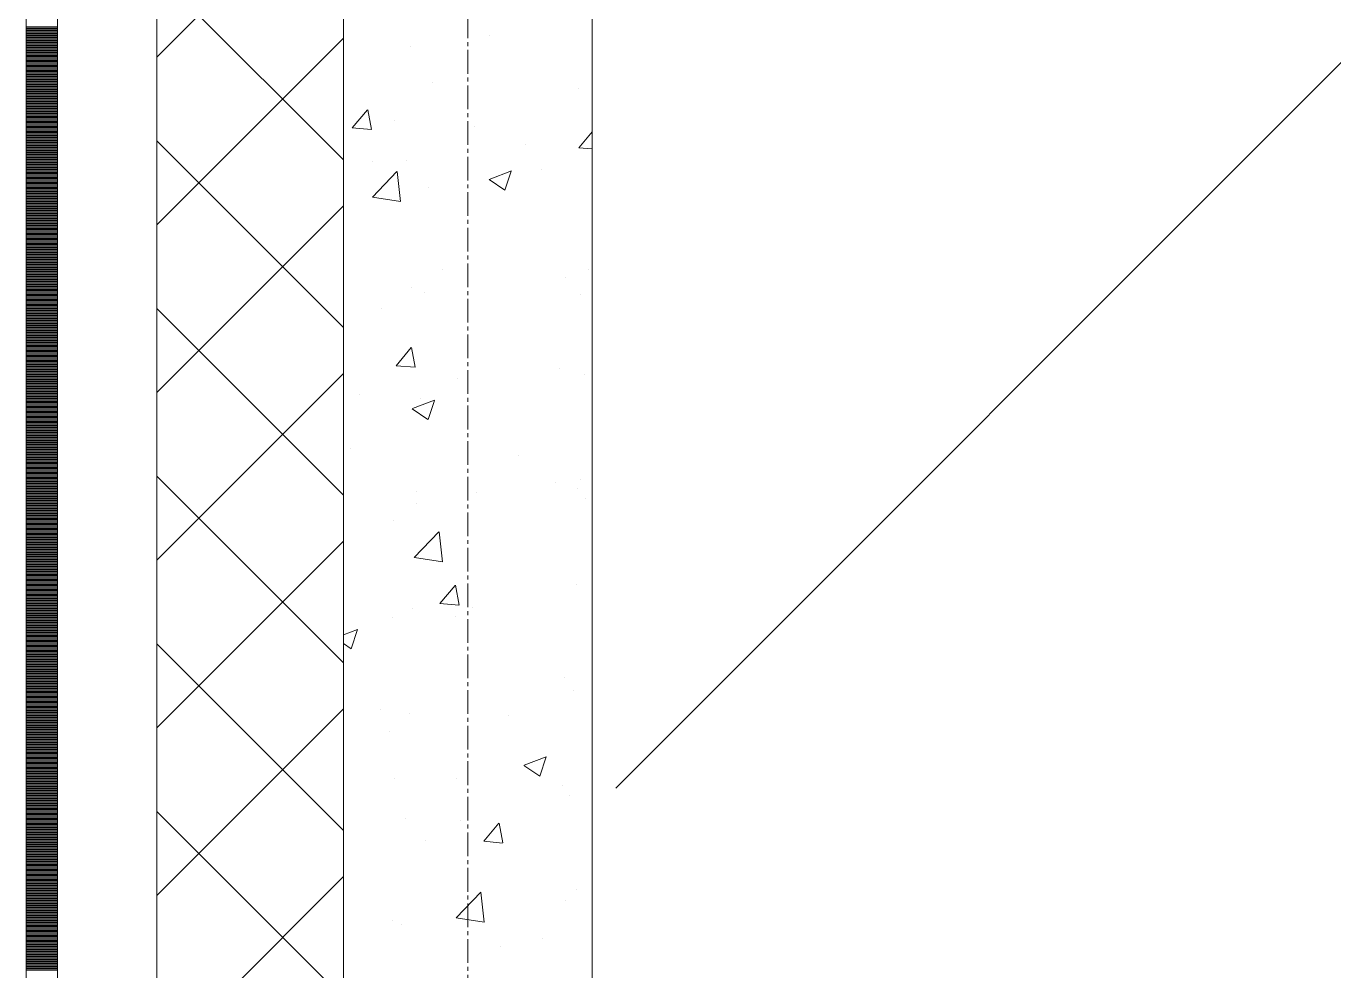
# Model space of a CAD drawing. Header units: millimetres. Extents: x 538266 to 1167394, y 114608 to 637157.
# Drawn here: x 828883 to 829934, y 182631 to 183390 of the extents above; entities that cross this region are included whole.
import ezdxf
from ezdxf.enums import TextEntityAlignment as Align

# ---------------------------------------------------------------- set-up
doc = ezdxf.new("R2010")
doc.units = ezdxf.units.MM
doc.linetypes.add('CENTER2', pattern=[28.575, 19.05, -3.175, 3.175, -3.175])
doc.linetypes.add('DASHED', pattern=[19.05, 12.7, -6.35])
doc.layers.get('Defpoints').update_dxf_attribs({"color": 140})
doc.layers.add('АР_Делит', color=120, linetype='Continuous', lineweight=0, plot=False)
for name, color, linetype, lineweight in [('АР_Стены ПЕНОблок', 52, 'Continuous', 20), ('АР_Тонкая', 254, 'Continuous', 5), ('АР_Утеплитель', 31, 'Continuous', 0), ('АР_Штриховка', 8, 'Continuous', 0)]:
    doc.layers.add(name, color=color, linetype=linetype, lineweight=lineweight)
doc.layers.add('РД_Оси_100', color=7, linetype='Continuous', lineweight=0, true_color=0x525252)
doc.layers.add('ФВ-5', color=7, linetype='Continuous')
doc.styles.add('style1', font='ARIALN.TTF')

# ---------------------------------------------------------------- blocks, each defined once
blk = doc.blocks.new('2_этаж')
at = {"layer": 'АР_Стены ПЕНОблок', "color": 18, "linetype": 'Continuous', "lineweight": 20, "true_color": 0x000000}
for p, q in [((672773.6, 213213.2), (672773.6, 137013.2)), ((672973.6, 137013.2), (672973.6, 213213.2))]:
    blk.add_line(p, q, dxfattribs=at)
at = {"layer": 'АР_Тонкая', "color": 18, "linetype": 'Continuous', "lineweight": 5, "true_color": 0x000000}
for p, q in [((672518.6, 213213.2), (672518.6, 137013.2)), ((672543.6, 213213.2), (672543.6, 137013.2)), ((672543.6, 137013.2), (672543.6, 213213.2)), ((672623.6, 137013.2), (672623.6, 213213.2))]:
    blk.add_line(p, q, dxfattribs=at)
at = {"layer": 'АР_Утеплитель', "color": 18, "linetype": 'Continuous', "lineweight": 0, "true_color": 0x000000}
for p, q in [((672623.6, 213213.2), (672623.6, 137013.2)), ((672773.6, 137013.2), (672773.6, 213213.2))]:
    blk.add_line(p, q, dxfattribs=at)
at = {"layer": 'АР_Штриховка', "color": 18, "linetype": 'Continuous', "lineweight": 0, "true_color": 0x000000}
for p, q in [((672623.6, 183365.6), (672773.6, 183515.6)), ((672773.6, 183283), (672623.6, 183433)), ((672518.6, 183390), (672543.6, 183390)), ((672518.6, 183389), (672543.6, 183389)), ((672518.6, 183388), (672543.6, 183388)), ((672518.6, 183387), (672543.6, 183387)), ((672518.6, 183386), (672543.6, 183386)), ((672518.6, 183385), (672543.6, 183385)), ((672518.6, 183384), (672543.6, 183384)), ((672518.6, 183383), (672543.6, 183383)), ((672518.6, 183382), (672543.6, 183382)), ((672890.9, 183382.6), (672890.9, 183382.6)), ((672518.6, 183381), (672543.6, 183381)), ((672518.6, 183380), (672543.6, 183380)), ((672518.6, 183379), (672543.6, 183379)), ((672518.6, 183378), (672543.6, 183378)), ((672518.6, 183377), (672543.6, 183377)), ((672518.6, 183376), (672543.6, 183376)), ((672518.6, 183375), (672543.6, 183375)), ((672518.6, 183374), (672543.6, 183374)), ((672518.6, 183373), (672543.6, 183373)), ((672518.6, 183372), (672543.6, 183372)), ((672623.6, 183230.9), (672773.6, 183380.9)), ((672827.3, 183374.2), (672827.3, 183374.2)), ((672518.6, 183371), (672543.6, 183371)), ((672518.6, 183370), (672543.6, 183370)), ((672518.6, 183369), (672543.6, 183369)), ((672518.6, 183368), (672543.6, 183368)), ((672518.6, 183367), (672543.6, 183367)), ((672518.6, 183366), (672543.6, 183366)), ((672518.6, 183365), (672543.6, 183365)), ((672518.6, 183364), (672543.6, 183364)), ((672518.6, 183363), (672543.6, 183363)), ((672518.6, 183362), (672543.6, 183362)), ((672518.6, 183361), (672543.6, 183361)), ((672518.6, 183360), (672543.6, 183360)), ((672518.6, 183359), (672543.6, 183359)), ((672518.6, 183358), (672543.6, 183358)), ((672518.6, 183357), (672543.6, 183357)), ((672518.6, 183356), (672543.6, 183356)), ((672518.6, 183355), (672543.6, 183355)), ((672518.6, 183354), (672543.6, 183354)), ((672518.6, 183353), (672543.6, 183353)), ((672518.6, 183352), (672543.6, 183352)), ((672518.6, 183351), (672543.6, 183351)), ((672518.6, 183350), (672543.6, 183350)), ((672518.6, 183349), (672543.6, 183349)), ((672518.6, 183348), (672543.6, 183348)), ((672518.6, 183347), (672543.6, 183347)), ((672518.6, 183346), (672543.6, 183346)), ((672518.6, 183345), (672543.6, 183345)), ((672518.6, 183344), (672543.6, 183344)), ((672518.6, 183343), (672543.6, 183343)), ((672518.6, 183342), (672543.6, 183342)), ((672518.6, 183341), (672543.6, 183341)), ((672518.6, 183340), (672543.6, 183340)), ((672844.8, 183345.4), (672844.8, 183345.4)), ((672962.7, 183340.4), (672962.7, 183340.4)), ((672518.6, 183339), (672543.6, 183339)), ((672518.6, 183338), (672543.6, 183338)), ((672518.6, 183337), (672543.6, 183337)), ((672518.6, 183336), (672543.6, 183336)), ((672518.6, 183335), (672543.6, 183335)), ((672518.6, 183334), (672543.6, 183334)), ((672518.6, 183333), (672543.6, 183333)), ((672518.6, 183332), (672543.6, 183332)), ((672518.6, 183331), (672543.6, 183331)), ((672518.6, 183330), (672543.6, 183330)), ((672518.6, 183329), (672543.6, 183329)), ((672518.6, 183328), (672543.6, 183328)), ((672518.6, 183327), (672543.6, 183327)), ((672518.6, 183326), (672543.6, 183326)), ((672518.6, 183325), (672543.6, 183325)), ((672518.6, 183324), (672543.6, 183324)), ((672518.6, 183323), (672543.6, 183323)), ((672518.6, 183322), (672543.6, 183322)), ((672518.6, 183321), (672543.6, 183321)), ((672518.6, 183320), (672543.6, 183320)), ((672518.6, 183319), (672543.6, 183319)), ((672780.6, 183308.8), (672792.9, 183323.3)), ((672796.1, 183307.5), (672793.1, 183323.4)), ((672518.6, 183318), (672543.6, 183318)), ((672518.6, 183317), (672543.6, 183317)), ((672518.6, 183316), (672543.6, 183316)), ((672518.6, 183315), (672543.6, 183315)), ((672518.6, 183314), (672543.6, 183314)), ((672518.6, 183313), (672543.6, 183313)), ((672518.6, 183312), (672543.6, 183312)), ((672518.6, 183311), (672543.6, 183311)), ((672518.6, 183310), (672543.6, 183310)), ((672518.6, 183309), (672543.6, 183309)), ((672780.6, 183308.7), (672795.8, 183307.4)), ((672814.5, 183314.9), (672814.5, 183314.9)), ((672878.9, 183309.8), (672878.9, 183309.8)), ((672518.6, 183308), (672543.6, 183308)), ((672518.6, 183307), (672543.6, 183307)), ((672518.6, 183306), (672543.6, 183306)), ((672518.6, 183305), (672543.6, 183305)), ((672518.6, 183304), (672543.6, 183304)), ((672518.6, 183303), (672543.6, 183303)), ((672518.6, 183302), (672543.6, 183302)), ((672518.6, 183301), (672543.6, 183301)), ((672518.6, 183300), (672543.6, 183300)), ((672518.6, 183299), (672543.6, 183299)), ((672518.6, 183298), (672543.6, 183298)), ((672773.6, 183148.3), (672623.6, 183298.3)), ((672962.8, 183292.8), (672973.6, 183305.6)), ((672518.6, 183297), (672543.6, 183297)), ((672518.6, 183296), (672543.6, 183296)), ((672518.6, 183295), (672543.6, 183295)), ((672518.6, 183294), (672543.6, 183294)), ((672518.6, 183293), (672543.6, 183293)), ((672518.6, 183292), (672543.6, 183292)), ((672518.6, 183291), (672543.6, 183291)), ((672518.6, 183290), (672543.6, 183290)), ((672518.6, 183289), (672543.6, 183289)), ((672518.6, 183288), (672543.6, 183288)), ((672920.3, 183295.1), (672920.3, 183295.1)), ((672962.8, 183292.8), (672973.6, 183291.9)), ((672518.6, 183287), (672543.6, 183287)), ((672518.6, 183286), (672543.6, 183286)), ((672518.6, 183285), (672543.6, 183285)), ((672518.6, 183284), (672543.6, 183284)), ((672518.6, 183283), (672543.6, 183283)), ((672518.6, 183282), (672543.6, 183282)), ((672518.6, 183281), (672543.6, 183281)), ((672518.6, 183280), (672543.6, 183280)), ((672518.6, 183279), (672543.6, 183279)), ((672518.6, 183278), (672543.6, 183278)), ((672518.6, 183277), (672543.6, 183277)), ((672796.8, 183281.4), (672796.8, 183281.4)), ((672824.1, 183282.4), (672824.1, 183282.4)), ((672518.6, 183276), (672543.6, 183276)), ((672518.6, 183275), (672543.6, 183275)), ((672518.6, 183274), (672543.6, 183274)), ((672518.6, 183273), (672543.6, 183273)), ((672518.6, 183272), (672543.6, 183272)), ((672518.6, 183271), (672543.6, 183271)), ((672518.6, 183270), (672543.6, 183270)), ((672518.6, 183269), (672543.6, 183269)), ((672518.6, 183268), (672543.6, 183268)), ((672518.6, 183267), (672543.6, 183267)), ((672796.8, 183253.1), (672816.6, 183273.8)), ((672819.5, 183249.7), (672816.7, 183273.8)), ((672890.7, 183267.2), (672903.3, 183258.7)), ((672890.8, 183267.4), (672908.6, 183274.2)), ((672903.4, 183258.7), (672908.5, 183274)), ((672932.4, 183275.7), (672932.4, 183275.7)), ((672518.6, 183266), (672543.6, 183266)), ((672518.6, 183265), (672543.6, 183265)), ((672518.6, 183264), (672543.6, 183264)), ((672518.6, 183263), (672543.6, 183263)), ((672518.6, 183262), (672543.6, 183262)), ((672518.6, 183261), (672543.6, 183261)), ((672518.6, 183260), (672543.6, 183260)), ((672518.6, 183259), (672543.6, 183259)), ((672518.6, 183258), (672543.6, 183258)), ((672518.6, 183257), (672543.6, 183257)), ((672518.6, 183256), (672543.6, 183256)), ((672841.7, 183260.9), (672841.7, 183260.9)), ((672518.6, 183255), (672543.6, 183255)), ((672518.6, 183254), (672543.6, 183254)), ((672518.6, 183253), (672543.6, 183253)), ((672518.6, 183252), (672543.6, 183252)), ((672518.6, 183251), (672543.6, 183251)), ((672518.6, 183250), (672543.6, 183250)), ((672518.6, 183249), (672543.6, 183249)), ((672518.6, 183248), (672543.6, 183248)), ((672518.6, 183247), (672543.6, 183247)), ((672518.6, 183246), (672543.6, 183246)), ((672623.6, 183096.2), (672773.6, 183246.2)), ((672796.9, 183253), (672819.5, 183249.5)), ((672518.6, 183245), (672543.6, 183245)), ((672518.6, 183244), (672543.6, 183244)), ((672518.6, 183243), (672543.6, 183243)), ((672518.6, 183242), (672543.6, 183242)), ((672518.6, 183241), (672543.6, 183241)), ((672518.6, 183240), (672543.6, 183240)), ((672518.6, 183239), (672543.6, 183239)), ((672518.6, 183238), (672543.6, 183238)), ((672518.6, 183237), (672543.6, 183237)), ((672518.6, 183236), (672543.6, 183236)), ((672518.6, 183235), (672543.6, 183235)), ((672518.6, 183234), (672543.6, 183234)), ((672518.6, 183233), (672543.6, 183233)), ((672518.6, 183232), (672543.6, 183232)), ((672518.6, 183231), (672543.6, 183231)), ((672518.6, 183230), (672543.6, 183230)), ((672518.6, 183229), (672543.6, 183229)), ((672518.6, 183228), (672543.6, 183228)), ((672518.6, 183227), (672543.6, 183227)), ((672518.6, 183226), (672543.6, 183226)), ((672518.6, 183225), (672543.6, 183225)), ((672518.6, 183224), (672543.6, 183224)), ((672518.6, 183223), (672543.6, 183223)), ((672518.6, 183222), (672543.6, 183222)), ((672518.6, 183221), (672543.6, 183221)), ((672518.6, 183220), (672543.6, 183220)), ((672518.6, 183219), (672543.6, 183219)), ((672518.6, 183218), (672543.6, 183218)), ((672518.6, 183217), (672543.6, 183217)), ((672518.6, 183216), (672543.6, 183216)), ((672518.6, 183215), (672543.6, 183215)), ((672518.6, 183214), (672543.6, 183214)), ((672518.6, 183213), (672543.6, 183213)), ((672518.6, 183212), (672543.6, 183212)), ((672518.6, 183211), (672543.6, 183211)), ((672518.6, 183210), (672543.6, 183210)), ((672518.6, 183209), (672543.6, 183209)), ((672518.6, 183208), (672543.6, 183208)), ((672518.6, 183207), (672543.6, 183207)), ((672518.6, 183206), (672543.6, 183206)), ((672518.6, 183205), (672543.6, 183205)), ((672518.6, 183204), (672543.6, 183204)), ((672518.6, 183203), (672543.6, 183203)), ((672518.6, 183202), (672543.6, 183202)), ((672518.6, 183201), (672543.6, 183201)), ((672518.6, 183200), (672543.6, 183200)), ((672518.6, 183199), (672543.6, 183199)), ((672518.6, 183198), (672543.6, 183198)), ((672518.6, 183197), (672543.6, 183197)), ((672518.6, 183196), (672543.6, 183196)), ((672518.6, 183195), (672543.6, 183195)), ((672518.6, 183194), (672543.6, 183194)), ((672518.6, 183193), (672543.6, 183193)), ((672853.5, 183194.9), (672853.5, 183194.9)), ((672970.6, 183195.3), (672970.6, 183195.3)), ((672518.6, 183192), (672543.6, 183192)), ((672518.6, 183191), (672543.6, 183191)), ((672518.6, 183190), (672543.6, 183190)), ((672518.6, 183189), (672543.6, 183189)), ((672518.6, 183188), (672543.6, 183188)), ((672518.6, 183187), (672543.6, 183187)), ((672518.6, 183186), (672543.6, 183186)), ((672518.6, 183185), (672543.6, 183185)), ((672518.6, 183184), (672543.6, 183184)), ((672518.6, 183183), (672543.6, 183183)), ((672518.6, 183182), (672543.6, 183182)), ((672952.2, 183188.8), (672952.2, 183188.8)), ((672518.6, 183181), (672543.6, 183181)), ((672518.6, 183180), (672543.6, 183180)), ((672518.6, 183179), (672543.6, 183179)), ((672518.6, 183178), (672543.6, 183178)), ((672518.6, 183177), (672543.6, 183177)), ((672518.6, 183176), (672543.6, 183176)), ((672518.6, 183175), (672543.6, 183175)), ((672518.6, 183174), (672543.6, 183174)), ((672518.6, 183173), (672543.6, 183173)), ((672518.6, 183172), (672543.6, 183172)), ((672828.3, 183180.7), (672828.3, 183180.7)), ((672838.6, 183176.3), (672838.6, 183176.3)), ((672963.9, 183175), (672963.9, 183175)), ((672518.6, 183171), (672543.6, 183171)), ((672518.6, 183170), (672543.6, 183170)), ((672518.6, 183169), (672543.6, 183169)), ((672518.6, 183168), (672543.6, 183168)), ((672518.6, 183167), (672543.6, 183167)), ((672518.6, 183166), (672543.6, 183166)), ((672518.6, 183165), (672543.6, 183165)), ((672518.6, 183164), (672543.6, 183164)), ((672518.6, 183163), (672543.6, 183163)), ((672518.6, 183162), (672543.6, 183162)), ((672518.6, 183161), (672543.6, 183161)), ((672773.6, 183013.6), (672623.6, 183163.6)), ((672804.1, 183163.4), (672804.1, 183163.4)), ((672518.6, 183160), (672543.6, 183160)), ((672518.6, 183159), (672543.6, 183159)), ((672518.6, 183158), (672543.6, 183158)), ((672518.6, 183157), (672543.6, 183157)), ((672518.6, 183156), (672543.6, 183156)), ((672518.6, 183155), (672543.6, 183155)), ((672518.6, 183154), (672543.6, 183154)), ((672518.6, 183153), (672543.6, 183153)), ((672518.6, 183152), (672543.6, 183152)), ((672518.6, 183151), (672543.6, 183151)), ((672518.6, 183150), (672543.6, 183150)), ((672518.6, 183149), (672543.6, 183149)), ((672518.6, 183148), (672543.6, 183148)), ((672518.6, 183147), (672543.6, 183147)), ((672518.6, 183146), (672543.6, 183146)), ((672518.6, 183145), (672543.6, 183145)), ((672518.6, 183144), (672543.6, 183144)), ((672518.6, 183143), (672543.6, 183143)), ((672518.6, 183142), (672543.6, 183142)), ((672518.6, 183141), (672543.6, 183141)), ((672518.6, 183140), (672543.6, 183140)), ((672518.6, 183139), (672543.6, 183139)), ((672518.6, 183138), (672543.6, 183138)), ((672518.6, 183137), (672543.6, 183137)), ((672518.6, 183136), (672543.6, 183136)), ((672518.6, 183135), (672543.6, 183135)), ((672518.6, 183134), (672543.6, 183134)), ((672518.6, 183133), (672543.6, 183133)), ((672518.6, 183132), (672543.6, 183132)), ((672518.6, 183131), (672543.6, 183131)), ((672518.6, 183130), (672543.6, 183130)), ((672815.9, 183117.7), (672828.1, 183132.3)), ((672831.3, 183116.4), (672828.4, 183132.3)), ((672518.6, 183129), (672543.6, 183129)), ((672518.6, 183128), (672543.6, 183128)), ((672518.6, 183127), (672543.6, 183127)), ((672518.6, 183126), (672543.6, 183126)), ((672518.6, 183125), (672543.6, 183125)), ((672518.6, 183124), (672543.6, 183124)), ((672518.6, 183123), (672543.6, 183123)), ((672518.6, 183122), (672543.6, 183122)), ((672518.6, 183121), (672543.6, 183121)), ((672518.6, 183120), (672543.6, 183120)), ((672518.6, 183119), (672543.6, 183119)), ((672518.6, 183118), (672543.6, 183118)), ((672518.6, 183117), (672543.6, 183117)), ((672518.6, 183116), (672543.6, 183116)), ((672518.6, 183115), (672543.6, 183115)), ((672518.6, 183114), (672543.6, 183114)), ((672518.6, 183113), (672543.6, 183113)), ((672518.6, 183112), (672543.6, 183112)), ((672518.6, 183111), (672543.6, 183111)), ((672518.6, 183110), (672543.6, 183110)), ((672518.6, 183109), (672543.6, 183109)), ((672623.6, 182961.5), (672773.6, 183111.5)), ((672815.9, 183117.7), (672831.1, 183116.4)), ((672947.1, 183115.8), (672947.1, 183115.8)), ((672967.5, 183110.8), (672967.5, 183110.8)), ((672518.6, 183108), (672543.6, 183108)), ((672518.6, 183107), (672543.6, 183107)), ((672518.6, 183106), (672543.6, 183106)), ((672518.6, 183105), (672543.6, 183105)), ((672518.6, 183104), (672543.6, 183104)), ((672518.6, 183103), (672543.6, 183103)), ((672518.6, 183102), (672543.6, 183102)), ((672518.6, 183101), (672543.6, 183101)), ((672518.6, 183100), (672543.6, 183100)), ((672518.6, 183099), (672543.6, 183099)), ((672518.6, 183098), (672543.6, 183098)), ((672864.9, 183107.6), (672864.9, 183107.6)), ((672518.6, 183097), (672543.6, 183097)), ((672518.6, 183096), (672543.6, 183096)), ((672518.6, 183095), (672543.6, 183095)), ((672518.6, 183094), (672543.6, 183094)), ((672518.6, 183093), (672543.6, 183093)), ((672518.6, 183092), (672543.6, 183092)), ((672518.6, 183091), (672543.6, 183091)), ((672518.6, 183090), (672543.6, 183090)), ((672518.6, 183089), (672543.6, 183089)), ((672518.6, 183088), (672543.6, 183088)), ((672786.7, 183094.7), (672786.7, 183094.7)), ((672829, 183083.2), (672846.8, 183090)), ((672835.5, 183091.7), (672835.5, 183091.7)), ((672841.6, 183074.5), (672846.7, 183089.8)), ((672518.6, 183087), (672543.6, 183087)), ((672518.6, 183086), (672543.6, 183086)), ((672518.6, 183085), (672543.6, 183085)), ((672518.6, 183084), (672543.6, 183084)), ((672518.6, 183083), (672543.6, 183083)), ((672518.6, 183082), (672543.6, 183082)), ((672518.6, 183081), (672543.6, 183081)), ((672518.6, 183080), (672543.6, 183080)), ((672518.6, 183079), (672543.6, 183079)), ((672518.6, 183078), (672543.6, 183078)), ((672518.6, 183077), (672543.6, 183077)), ((672828.9, 183083), (672841.5, 183074.5)), ((672518.6, 183076), (672543.6, 183076)), ((672518.6, 183075), (672543.6, 183075)), ((672518.6, 183074), (672543.6, 183074)), ((672518.6, 183073), (672543.6, 183073)), ((672518.6, 183072), (672543.6, 183072)), ((672518.6, 183071), (672543.6, 183071)), ((672518.6, 183070), (672543.6, 183070)), ((672518.6, 183069), (672543.6, 183069)), ((672518.6, 183068), (672543.6, 183068)), ((672518.6, 183067), (672543.6, 183067)), ((672518.6, 183066), (672543.6, 183066)), ((672518.6, 183065), (672543.6, 183065)), ((672518.6, 183064), (672543.6, 183064)), ((672518.6, 183063), (672543.6, 183063)), ((672518.6, 183062), (672543.6, 183062)), ((672518.6, 183061), (672543.6, 183061)), ((672518.6, 183060), (672543.6, 183060)), ((672518.6, 183059), (672543.6, 183059)), ((672518.6, 183058), (672543.6, 183058)), ((672518.6, 183057), (672543.6, 183057)), ((672518.6, 183056), (672543.6, 183056)), ((672518.6, 183055), (672543.6, 183055)), ((672518.6, 183054), (672543.6, 183054)), ((672518.6, 183053), (672543.6, 183053)), ((672518.6, 183052), (672543.6, 183052)), ((672518.6, 183051), (672543.6, 183051)), ((672518.6, 183050), (672543.6, 183050)), ((672518.6, 183049), (672543.6, 183049)), ((672518.6, 183048), (672543.6, 183048)), ((672518.6, 183047), (672543.6, 183047)), ((672518.6, 183046), (672543.6, 183046)), ((672778.9, 183050.9), (672778.9, 183050.9)), ((672518.6, 183045), (672543.6, 183045)), ((672518.6, 183044), (672543.6, 183044)), ((672518.6, 183043), (672543.6, 183043)), ((672518.6, 183042), (672543.6, 183042)), ((672518.6, 183041), (672543.6, 183041)), ((672518.6, 183040), (672543.6, 183040)), ((672518.6, 183039), (672543.6, 183039)), ((672518.6, 183038), (672543.6, 183038)), ((672518.6, 183037), (672543.6, 183037)), ((672518.6, 183036), (672543.6, 183036)), ((672518.6, 183035), (672543.6, 183035)), ((672914.4, 183045.2), (672914.4, 183045.2)), ((672518.6, 183034), (672543.6, 183034)), ((672518.6, 183033), (672543.6, 183033)), ((672518.6, 183032), (672543.6, 183032)), ((672518.6, 183031), (672543.6, 183031)), ((672518.6, 183030), (672543.6, 183030)), ((672518.6, 183029), (672543.6, 183029)), ((672518.6, 183028), (672543.6, 183028)), ((672518.6, 183027), (672543.6, 183027)), ((672518.6, 183026), (672543.6, 183026)), ((672518.6, 183025), (672543.6, 183025)), ((672773.6, 182878.9), (672623.6, 183028.9)), ((672964.4, 183026.2), (672964.4, 183026.2)), ((672518.6, 183024), (672543.6, 183024)), ((672518.6, 183023), (672543.6, 183023)), ((672518.6, 183022), (672543.6, 183022)), ((672518.6, 183021), (672543.6, 183021)), ((672518.6, 183020), (672543.6, 183020)), ((672518.6, 183019), (672543.6, 183019)), ((672518.6, 183018), (672543.6, 183018)), ((672518.6, 183017), (672543.6, 183017)), ((672518.6, 183016), (672543.6, 183016)), ((672518.6, 183015), (672543.6, 183015)), ((672518.6, 183014), (672543.6, 183014)), ((672832.4, 183016.8), (672832.4, 183016.8)), ((672880.3, 183015.6), (672880.3, 183015.6)), ((672943.9, 183024), (672943.9, 183024)), ((672961.9, 183018.7), (672961.9, 183018.7)), ((672518.6, 183013), (672543.6, 183013)), ((672518.6, 183012), (672543.6, 183012)), ((672518.6, 183011), (672543.6, 183011)), ((672518.6, 183010), (672543.6, 183010)), ((672518.6, 183009), (672543.6, 183009)), ((672518.6, 183008), (672543.6, 183008)), ((672518.6, 183007), (672543.6, 183007)), ((672518.6, 183006), (672543.6, 183006)), ((672518.6, 183005), (672543.6, 183005)), ((672518.6, 183004), (672543.6, 183004)), ((672832.5, 183007.2), (672832.5, 183007.2)), ((672968, 183011), (672968, 183011)), ((672518.6, 183003), (672543.6, 183003)), ((672518.6, 183002), (672543.6, 183002)), ((672518.6, 183001), (672543.6, 183001)), ((672518.6, 183000), (672543.6, 183000)), ((672518.6, 182999), (672543.6, 182999)), ((672518.6, 182998), (672543.6, 182998)), ((672518.6, 182997), (672543.6, 182997)), ((672518.6, 182996), (672543.6, 182996)), ((672518.6, 182995), (672543.6, 182995)), ((672518.6, 182994), (672543.6, 182994)), ((672518.6, 182993), (672543.6, 182993)), ((672813.8, 182993.3), (672813.8, 182993.3)), ((672518.6, 182992), (672543.6, 182992)), ((672518.6, 182991), (672543.6, 182991)), ((672518.6, 182990), (672543.6, 182990)), ((672518.6, 182989), (672543.6, 182989)), ((672518.6, 182988), (672543.6, 182988)), ((672518.6, 182987), (672543.6, 182987)), ((672518.6, 182986), (672543.6, 182986)), ((672518.6, 182985), (672543.6, 182985)), ((672518.6, 182984), (672543.6, 182984)), ((672518.6, 182983), (672543.6, 182983)), ((672830.5, 182963.7), (672850.3, 182984.3)), ((672853.2, 182960.2), (672850.4, 182984.3)), ((672518.6, 182982), (672543.6, 182982)), ((672518.6, 182981), (672543.6, 182981)), ((672518.6, 182980), (672543.6, 182980)), ((672518.6, 182979), (672543.6, 182979)), ((672518.6, 182978), (672543.6, 182978)), ((672518.6, 182977), (672543.6, 182977)), ((672518.6, 182976), (672543.6, 182976)), ((672518.6, 182975), (672543.6, 182975)), ((672518.6, 182974), (672543.6, 182974)), ((672518.6, 182973), (672543.6, 182973)), ((672518.6, 182972), (672543.6, 182972)), ((672623.6, 182826.7), (672773.6, 182976.7)), ((672518.6, 182971), (672543.6, 182971)), ((672518.6, 182970), (672543.6, 182970)), ((672518.6, 182969), (672543.6, 182969)), ((672518.6, 182968), (672543.6, 182968)), ((672518.6, 182967), (672543.6, 182967)), ((672518.6, 182966), (672543.6, 182966)), ((672518.6, 182965), (672543.6, 182965)), ((672518.6, 182964), (672543.6, 182964)), ((672518.6, 182963), (672543.6, 182963)), ((672518.6, 182962), (672543.6, 182962)), ((672830.6, 182963.6), (672853.2, 182960.1)), ((672518.6, 182961), (672543.6, 182961)), ((672518.6, 182960), (672543.6, 182960)), ((672518.6, 182959), (672543.6, 182959)), ((672518.6, 182958), (672543.6, 182958)), ((672518.6, 182957), (672543.6, 182957)), ((672518.6, 182956), (672543.6, 182956)), ((672518.6, 182955), (672543.6, 182955)), ((672518.6, 182954), (672543.6, 182954)), ((672518.6, 182953), (672543.6, 182953)), ((672518.6, 182952), (672543.6, 182952)), ((672518.6, 182951), (672543.6, 182951)), ((672518.6, 182950), (672543.6, 182950)), ((672518.6, 182949), (672543.6, 182949)), ((672518.6, 182948), (672543.6, 182948)), ((672518.6, 182947), (672543.6, 182947)), ((672518.6, 182946), (672543.6, 182946)), ((672518.6, 182945), (672543.6, 182945)), ((672518.6, 182944), (672543.6, 182944)), ((672518.6, 182943), (672543.6, 182943)), ((672518.6, 182942), (672543.6, 182942)), ((672518.6, 182941), (672543.6, 182941)), ((672851.1, 182926.6), (672863.4, 182941.2)), ((672866.5, 182925.3), (672863.6, 182941.3)), ((672961.3, 182941.7), (672961.3, 182941.7)), ((672518.6, 182940), (672543.6, 182940)), ((672518.6, 182939), (672543.6, 182939)), ((672518.6, 182938), (672543.6, 182938)), ((672518.6, 182937), (672543.6, 182937)), ((672518.6, 182936), (672543.6, 182936)), ((672518.6, 182935), (672543.6, 182935)), ((672518.6, 182934), (672543.6, 182934)), ((672518.6, 182933), (672543.6, 182933)), ((672518.6, 182932), (672543.6, 182932)), ((672518.6, 182931), (672543.6, 182931)), ((672518.6, 182930), (672543.6, 182930)), ((672973.2, 182936.5), (672973.2, 182936.5)), ((672518.6, 182929), (672543.6, 182929)), ((672518.6, 182928), (672543.6, 182928)), ((672518.6, 182927), (672543.6, 182927)), ((672518.6, 182926), (672543.6, 182926)), ((672518.6, 182925), (672543.6, 182925)), ((672518.6, 182924), (672543.6, 182924)), ((672518.6, 182923), (672543.6, 182923)), ((672518.6, 182922), (672543.6, 182922)), ((672518.6, 182921), (672543.6, 182921)), ((672518.6, 182920), (672543.6, 182920)), ((672829.4, 182922.6), (672829.4, 182922.6)), ((672851.1, 182926.6), (672866.3, 182925.3)), ((672877, 182923.8), (672877, 182923.8)), ((672518.6, 182919), (672543.6, 182919)), ((672518.6, 182918), (672543.6, 182918)), ((672518.6, 182917), (672543.6, 182917)), ((672518.6, 182916), (672543.6, 182916)), ((672518.6, 182915), (672543.6, 182915)), ((672518.6, 182914), (672543.6, 182914)), ((672518.6, 182913), (672543.6, 182913)), ((672518.6, 182912), (672543.6, 182912)), ((672518.6, 182911), (672543.6, 182911)), ((672518.6, 182910), (672543.6, 182910)), ((672518.6, 182909), (672543.6, 182909)), ((672813.4, 182915.5), (672813.4, 182915.5)), ((672863.9, 182916), (672863.9, 182916)), ((672518.6, 182908), (672543.6, 182908)), ((672518.6, 182907), (672543.6, 182907)), ((672518.6, 182906), (672543.6, 182906)), ((672518.6, 182905), (672543.6, 182905)), ((672518.6, 182904), (672543.6, 182904)), ((672518.6, 182903), (672543.6, 182903)), ((672518.6, 182902), (672543.6, 182902)), ((672518.6, 182901), (672543.6, 182901)), ((672518.6, 182900), (672543.6, 182900)), ((672518.6, 182899), (672543.6, 182899)), ((672773.6, 182901.4), (672785, 182905.8)), ((672779.8, 182890.3), (672784.9, 182905.7)), ((672518.6, 182898), (672543.6, 182898)), ((672518.6, 182897), (672543.6, 182897)), ((672518.6, 182896), (672543.6, 182896)), ((672518.6, 182895), (672543.6, 182895)), ((672518.6, 182894), (672543.6, 182894)), ((672518.6, 182893), (672543.6, 182893)), ((672518.6, 182892), (672543.6, 182892)), ((672518.6, 182891), (672543.6, 182891)), ((672518.6, 182890), (672543.6, 182890)), ((672518.6, 182889), (672543.6, 182889)), ((672518.6, 182888), (672543.6, 182888)), ((672773.6, 182744.2), (672623.6, 182894.2)), ((672773.6, 182894.5), (672779.7, 182890.3)), ((672518.6, 182887), (672543.6, 182887)), ((672518.6, 182886), (672543.6, 182886)), ((672518.6, 182885), (672543.6, 182885)), ((672518.6, 182884), (672543.6, 182884)), ((672518.6, 182883), (672543.6, 182883)), ((672518.6, 182882), (672543.6, 182882)), ((672518.6, 182881), (672543.6, 182881)), ((672518.6, 182880), (672543.6, 182880)), ((672518.6, 182879), (672543.6, 182879)), ((672518.6, 182878), (672543.6, 182878)), ((672518.6, 182877), (672543.6, 182877)), ((672518.6, 182876), (672543.6, 182876)), ((672518.6, 182875), (672543.6, 182875)), ((672518.6, 182874), (672543.6, 182874)), ((672518.6, 182873), (672543.6, 182873)), ((672518.6, 182872), (672543.6, 182872)), ((672518.6, 182871), (672543.6, 182871)), ((672518.6, 182870), (672543.6, 182870)), ((672518.6, 182869), (672543.6, 182869)), ((672518.6, 182868), (672543.6, 182868)), ((672518.6, 182867), (672543.6, 182867)), ((672951.4, 182867.2), (672951.4, 182867.2)), ((672518.6, 182866), (672543.6, 182866)), ((672518.6, 182865), (672543.6, 182865)), ((672518.6, 182864), (672543.6, 182864)), ((672518.6, 182863), (672543.6, 182863)), ((672518.6, 182862), (672543.6, 182862)), ((672518.6, 182861), (672543.6, 182861)), ((672518.6, 182860), (672543.6, 182860)), ((672518.6, 182859), (672543.6, 182859)), ((672518.6, 182858), (672543.6, 182858)), ((672518.6, 182857), (672543.6, 182857)), ((672958.2, 182857.1), (672958.2, 182857.1)), ((672518.6, 182856), (672543.6, 182856)), ((672518.6, 182855), (672543.6, 182855)), ((672518.6, 182854), (672543.6, 182854)), ((672518.6, 182853), (672543.6, 182853)), ((672518.6, 182852), (672543.6, 182852)), ((672518.6, 182851), (672543.6, 182851)), ((672518.6, 182850), (672543.6, 182850)), ((672518.6, 182849), (672543.6, 182849)), ((672518.6, 182848), (672543.6, 182848)), ((672518.6, 182847), (672543.6, 182847)), ((672518.6, 182846), (672543.6, 182846)), ((672518.6, 182845), (672543.6, 182845)), ((672518.6, 182844), (672543.6, 182844)), ((672518.6, 182843), (672543.6, 182843)), ((672518.6, 182842), (672543.6, 182842)), ((672518.6, 182841), (672543.6, 182841)), ((672518.6, 182840), (672543.6, 182840)), ((672518.6, 182839), (672543.6, 182839)), ((672518.6, 182838), (672543.6, 182838)), ((672518.6, 182837), (672543.6, 182837)), ((672518.6, 182836), (672543.6, 182836)), ((672623.6, 182692), (672773.6, 182842)), ((672803.3, 182841.7), (672803.3, 182841.7)), ((672826.3, 182838.1), (672826.3, 182838.1)), ((672906.4, 182836.3), (672906.4, 182836.3)), ((672518.6, 182835), (672543.6, 182835)), ((672518.6, 182834), (672543.6, 182834)), ((672518.6, 182833), (672543.6, 182833)), ((672518.6, 182832), (672543.6, 182832)), ((672518.6, 182831), (672543.6, 182831)), ((672518.6, 182830), (672543.6, 182830)), ((672518.6, 182829), (672543.6, 182829)), ((672518.6, 182828), (672543.6, 182828)), ((672518.6, 182827), (672543.6, 182827)), ((672518.6, 182826), (672543.6, 182826)), ((672518.6, 182825), (672543.6, 182825)), ((672518.6, 182824), (672543.6, 182824)), ((672518.6, 182823), (672543.6, 182823)), ((672518.6, 182822), (672543.6, 182822)), ((672518.6, 182821), (672543.6, 182821)), ((672518.6, 182820), (672543.6, 182820)), ((672518.6, 182819), (672543.6, 182819)), ((672518.6, 182818), (672543.6, 182818)), ((672518.6, 182817), (672543.6, 182817)), ((672518.6, 182816), (672543.6, 182816)), ((672518.6, 182815), (672543.6, 182815)), ((672810.2, 182823.7), (672810.2, 182823.7)), ((672518.6, 182814), (672543.6, 182814)), ((672518.6, 182813), (672543.6, 182813)), ((672518.6, 182812), (672543.6, 182812)), ((672518.6, 182811), (672543.6, 182811)), ((672518.6, 182810), (672543.6, 182810)), ((672518.6, 182809), (672543.6, 182809)), ((672518.6, 182808), (672543.6, 182808)), ((672518.6, 182807), (672543.6, 182807)), ((672518.6, 182806), (672543.6, 182806)), ((672518.6, 182805), (672543.6, 182805)), ((672518.6, 182804), (672543.6, 182804)), ((672918.8, 182796.7), (672936.6, 182803.5)), ((672518.6, 182803), (672543.6, 182803)), ((672518.6, 182802), (672543.6, 182802)), ((672518.6, 182801), (672543.6, 182801)), ((672518.6, 182800), (672543.6, 182800)), ((672518.6, 182799), (672543.6, 182799)), ((672518.6, 182798), (672543.6, 182798)), ((672518.6, 182797), (672543.6, 182797)), ((672518.6, 182796), (672543.6, 182796)), ((672518.6, 182795), (672543.6, 182795)), ((672518.6, 182794), (672543.6, 182794)), ((672918.7, 182796.6), (672931.4, 182788)), ((672931.4, 182788), (672936.5, 182803.4)), ((672518.6, 182793), (672543.6, 182793)), ((672518.6, 182792), (672543.6, 182792)), ((672518.6, 182791), (672543.6, 182791)), ((672518.6, 182790), (672543.6, 182790)), ((672518.6, 182789), (672543.6, 182789)), ((672518.6, 182788), (672543.6, 182788)), ((672518.6, 182787), (672543.6, 182787)), ((672518.6, 182786), (672543.6, 182786)), ((672518.6, 182785), (672543.6, 182785)), ((672518.6, 182784), (672543.6, 182784)), ((672518.6, 182783), (672543.6, 182783)), ((672814.5, 182786.3), (672814.5, 182786.3)), ((672864.2, 182786), (672864.2, 182786)), ((672518.6, 182782), (672543.6, 182782)), ((672518.6, 182781), (672543.6, 182781)), ((672518.6, 182780), (672543.6, 182780)), ((672518.6, 182779), (672543.6, 182779)), ((672518.6, 182778), (672543.6, 182778)), ((672518.6, 182777), (672543.6, 182777)), ((672518.6, 182776), (672543.6, 182776)), ((672518.6, 182775), (672543.6, 182775)), ((672518.6, 182774), (672543.6, 182774)), ((672518.6, 182773), (672543.6, 182773)), ((672518.6, 182772), (672543.6, 182772)), ((672950, 182780.5), (672950, 182780.5)), ((672955.1, 182772.6), (672955.1, 182772.6)), ((672518.6, 182771), (672543.6, 182771)), ((672518.6, 182770), (672543.6, 182770)), ((672518.6, 182769), (672543.6, 182769)), ((672518.6, 182768), (672543.6, 182768)), ((672518.6, 182767), (672543.6, 182767)), ((672518.6, 182766), (672543.6, 182766)), ((672518.6, 182765), (672543.6, 182765)), ((672518.6, 182764), (672543.6, 182764)), ((672518.6, 182763), (672543.6, 182763)), ((672518.6, 182762), (672543.6, 182762)), ((672518.6, 182761), (672543.6, 182761)), ((672518.6, 182760), (672543.6, 182760)), ((672518.6, 182759), (672543.6, 182759)), ((672518.6, 182758), (672543.6, 182758)), ((672518.6, 182757), (672543.6, 182757)), ((672518.6, 182756), (672543.6, 182756)), ((672518.6, 182755), (672543.6, 182755)), ((672518.6, 182754), (672543.6, 182754)), ((672518.6, 182753), (672543.6, 182753)), ((672518.6, 182752), (672543.6, 182752)), ((672518.6, 182751), (672543.6, 182751)), ((672773.6, 182609.5), (672623.6, 182759.5)), ((672823.2, 182753.5), (672823.2, 182753.5)), ((672868, 182752.1), (672868, 182752.1)), ((672518.6, 182750), (672543.6, 182750)), ((672518.6, 182749), (672543.6, 182749)), ((672518.6, 182748), (672543.6, 182748)), ((672518.6, 182747), (672543.6, 182747)), ((672518.6, 182746), (672543.6, 182746)), ((672518.6, 182745), (672543.6, 182745)), ((672518.6, 182744), (672543.6, 182744)), ((672518.6, 182743), (672543.6, 182743)), ((672518.6, 182742), (672543.6, 182742)), ((672518.6, 182741), (672543.6, 182741)), ((672886.4, 182735.6), (672898.6, 182750.2)), ((672901.8, 182734.3), (672898.8, 182750.2)), ((672518.6, 182740), (672543.6, 182740)), ((672518.6, 182739), (672543.6, 182739)), ((672518.6, 182738), (672543.6, 182738)), ((672518.6, 182737), (672543.6, 182737)), ((672518.6, 182736), (672543.6, 182736)), ((672518.6, 182735), (672543.6, 182735)), ((672518.6, 182734), (672543.6, 182734)), ((672518.6, 182733), (672543.6, 182733)), ((672518.6, 182732), (672543.6, 182732)), ((672518.6, 182731), (672543.6, 182731)), ((672518.6, 182730), (672543.6, 182730)), ((672839.6, 182736.1), (672839.6, 182736.1)), ((672886.4, 182735.6), (672901.5, 182734.2)), ((672518.6, 182729), (672543.6, 182729)), ((672518.6, 182728), (672543.6, 182728)), ((672518.6, 182727), (672543.6, 182727)), ((672518.6, 182726), (672543.6, 182726)), ((672518.6, 182725), (672543.6, 182725)), ((672518.6, 182724), (672543.6, 182724)), ((672518.6, 182723), (672543.6, 182723)), ((672518.6, 182722), (672543.6, 182722)), ((672518.6, 182721), (672543.6, 182721)), ((672518.6, 182720), (672543.6, 182720)), ((672518.6, 182719), (672543.6, 182719)), ((672518.6, 182718), (672543.6, 182718)), ((672518.6, 182717), (672543.6, 182717)), ((672518.6, 182716), (672543.6, 182716)), ((672518.6, 182715), (672543.6, 182715)), ((672518.6, 182714), (672543.6, 182714)), ((672518.6, 182713), (672543.6, 182713)), ((672518.6, 182712), (672543.6, 182712)), ((672518.6, 182711), (672543.6, 182711)), ((672518.6, 182710), (672543.6, 182710)), ((672518.6, 182709), (672543.6, 182709)), ((672518.6, 182708), (672543.6, 182708)), ((672518.6, 182707), (672543.6, 182707)), ((672518.6, 182706), (672543.6, 182706)), ((672518.6, 182705), (672543.6, 182705)), ((672518.6, 182704), (672543.6, 182704)), ((672518.6, 182703), (672543.6, 182703)), ((672518.6, 182702), (672543.6, 182702)), ((672518.6, 182701), (672543.6, 182701)), ((672518.6, 182700), (672543.6, 182700)), ((672518.6, 182699), (672543.6, 182699)), ((672623.6, 182557.3), (672773.6, 182707.3)), ((672518.6, 182698), (672543.6, 182698)), ((672518.6, 182697), (672543.6, 182697)), ((672518.6, 182696), (672543.6, 182696)), ((672518.6, 182695), (672543.6, 182695)), ((672518.6, 182694), (672543.6, 182694)), ((672518.6, 182693), (672543.6, 182693)), ((672518.6, 182692), (672543.6, 182692)), ((672518.6, 182691), (672543.6, 182691)), ((672518.6, 182690), (672543.6, 182690)), ((672518.6, 182689), (672543.6, 182689)), ((672518.6, 182688), (672543.6, 182688)), ((672864.2, 182674.2), (672884, 182694.8)), ((672886.8, 182670.7), (672884, 182694.8)), ((672952, 182688), (672952, 182688)), ((672961.2, 182697.1), (672961.2, 182697.1)), ((672518.6, 182687), (672543.6, 182687)), ((672518.6, 182686), (672543.6, 182686)), ((672518.6, 182685), (672543.6, 182685)), ((672518.6, 182684), (672543.6, 182684)), ((672518.6, 182683), (672543.6, 182683)), ((672518.6, 182682), (672543.6, 182682)), ((672518.6, 182681), (672543.6, 182681)), ((672518.6, 182680), (672543.6, 182680)), ((672518.6, 182679), (672543.6, 182679)), ((672518.6, 182678), (672543.6, 182678)), ((672518.6, 182677), (672543.6, 182677)), ((672518.6, 182676), (672543.6, 182676)), ((672518.6, 182675), (672543.6, 182675)), ((672518.6, 182674), (672543.6, 182674)), ((672518.6, 182673), (672543.6, 182673)), ((672518.6, 182672), (672543.6, 182672)), ((672518.6, 182671), (672543.6, 182671)), ((672518.6, 182670), (672543.6, 182670)), ((672518.6, 182669), (672543.6, 182669)), ((672518.6, 182668), (672543.6, 182668)), ((672518.6, 182667), (672543.6, 182667)), ((672813, 182671.7), (672813, 182671.7)), ((672820.1, 182669), (672820.1, 182669)), ((672864.2, 182674.1), (672886.8, 182670.6)), ((672518.6, 182666), (672543.6, 182666)), ((672518.6, 182665), (672543.6, 182665)), ((672518.6, 182664), (672543.6, 182664)), ((672518.6, 182663), (672543.6, 182663)), ((672518.6, 182662), (672543.6, 182662)), ((672518.6, 182661), (672543.6, 182661)), ((672518.6, 182660), (672543.6, 182660)), ((672518.6, 182659), (672543.6, 182659)), ((672518.6, 182658), (672543.6, 182658)), ((672518.6, 182657), (672543.6, 182657)), ((672933.2, 182657.1), (672933.2, 182657.1)), ((672518.6, 182656), (672543.6, 182656)), ((672518.6, 182655), (672543.6, 182655)), ((672518.6, 182654), (672543.6, 182654)), ((672518.6, 182653), (672543.6, 182653)), ((672518.6, 182652), (672543.6, 182652)), ((672518.6, 182651), (672543.6, 182651)), ((672518.6, 182650), (672543.6, 182650)), ((672518.6, 182649), (672543.6, 182649)), ((672518.6, 182648), (672543.6, 182648)), ((672518.6, 182647), (672543.6, 182647)), ((672518.6, 182646), (672543.6, 182646)), ((672899.5, 182651.4), (672899.5, 182651.4)), ((672518.6, 182645), (672543.6, 182645)), ((672518.6, 182644), (672543.6, 182644)), ((672518.6, 182643), (672543.6, 182643)), ((672518.6, 182642), (672543.6, 182642)), ((672518.6, 182641), (672543.6, 182641)), ((672518.6, 182640), (672543.6, 182640)), ((672518.6, 182639), (672543.6, 182639)), ((672518.6, 182638), (672543.6, 182638)), ((672518.6, 182637), (672543.6, 182637)), ((672518.6, 182636), (672543.6, 182636)), ((672518.6, 182635), (672543.6, 182635)), ((672518.6, 182634), (672543.6, 182634)), ((672518.6, 182633), (672543.6, 182633)), ((672518.6, 182632), (672543.6, 182632))]:
    blk.add_line(p, q, dxfattribs=at)
at = {"layer": 'Defpoints', "color": 18, "true_color": 0x000000, "style": 'style1'}
for p in [(677970.6, 219836.4), (678101.2, 211681.4)]:
    blk.add_attdef('АР-ПОМЕЩЕНИЕ:НАИМЕНОВАНИЕ', text='', height=100, dxfattribs=at).set_placement(p, align=Align.MIDDLE)
blk = doc.blocks.new('СОШ_2200_АР_ОСИ_М100_28.05.24')
at = {"layer": 'АР_Делит', "color": 251, "linetype": 'DASHED', "true_color": 0x636466}
blk.add_lwpolyline([(114955, 135155), (114955, -355), (93595.036, -355), (93595.036, 13855), (94145, 13855), (94145, 68320), (66055, 68320), (66055, 13857.73), (83455, 13857.73), (83455, -355), (45245, -355), (45245, 13145), (44695, 13145), (44695, 26755), (45245, 26755), (45245, 68320), (20455, 68320), (20455, 26755), (27955, 26755), (27955, 13145), (-355, 13145), (-355, 100855)], dxfattribs=at)
at = {"layer": 'РД_Оси_100', "color": 251, "linetype": 'CENTER2', "true_color": 0x636466}
blk.add_line((0, -6155), (0, 139938.679), dxfattribs=at)

msp = doc.modelspace()

# ---------------------------------------------------------------- hatches: boundary and pattern name
at = {"layer": 'ФВ-5'}
h = msp.add_hatch(dxfattribs=at)
h.set_pattern_fill('ANSI31', color=3, scale=300)
h.paths.add_polyline_path([(836927.8, 185313.2), (836927.8, 185314.2), (836927.8, 185768.2), (836707.8, 185768.2), (836707.8, 186188.2), (829357.8, 186188.2), (829357.8, 185313.2), (829356.5, 182013.2), (829357.8, 182013.2), (829357.8, 181113.2), (829357.4, 180053.9, -0.256444), (829457.6, 179871.3, -0.284268), (829337.8, 179677.8), (829337.8, 179248.7, -0.284268), (829457.6, 179055.2, -0.284268), (829337.8, 178861.6), (829337.8, 177964.9, -0.284268), (829457.6, 177771.3, -0.255743), (829357.8, 177589.1), (829357.8, 177113.2), (832809.7, 177113.2, -0.594367), (833189.8, 177113.2), (834927.8, 177113.2), (834927.8, 177413.2), (835827.8, 177413.2), (835827.8, 177113.2), (835907.8, 177113.2), (835907.8, 177533.2), (836927.8, 177533.2), (836927.8, 177613.2), (836927.8, 181113.2), (836927.8, 182013.2), (836927.8, 182187.1, -0.260437), (836824.9, 182371.3, -0.260437), (836927.8, 182555.6)])
h.paths.add_polyline_path([(832635.7, 182246.9), (832085.7, 182246.9, -1), (832085.7, 182846.9), (832635.7, 182846.9, -1)], flags=16)
h.paths.add_polyline_path([(831759.1, 177835.7), (832772.3, 177835.7), (832772.3, 178295.2), (831759.1, 178295.2)], flags=24)
h.paths.add_polyline_path([(831489.4, 178262.2), (833042, 178262.2), (833042, 178459.8), (831489.4, 178459.8)], flags=24)
h.paths.add_polyline_path([(831574.9, 181966.7), (833127.6, 181966.7), (833127.6, 182164.3), (831574.9, 182164.3)], flags=24)
h.paths.add_polyline_path([(831769.6, 182278.8), (832951.7, 182278.8), (832951.7, 182814.9), (831769.6, 182814.9)], flags=24)
h.paths.add_polyline_path([(836449.7, 185729.8), (836739.4, 185729.8), (836739.4, 185955.3), (836449.7, 185955.3)], flags=24)

# ---------------------------------------------------------------- block references
msp.add_blockref('2_этаж', (156364.3, 0))
at = {"layer": 'РД_Оси_100'}
msp.add_blockref('СОШ_2200_АР_ОСИ_М100_28.05.24', (829237.8, 122413.2), dxfattribs=at)

doc.saveas('drawing.dxf')
